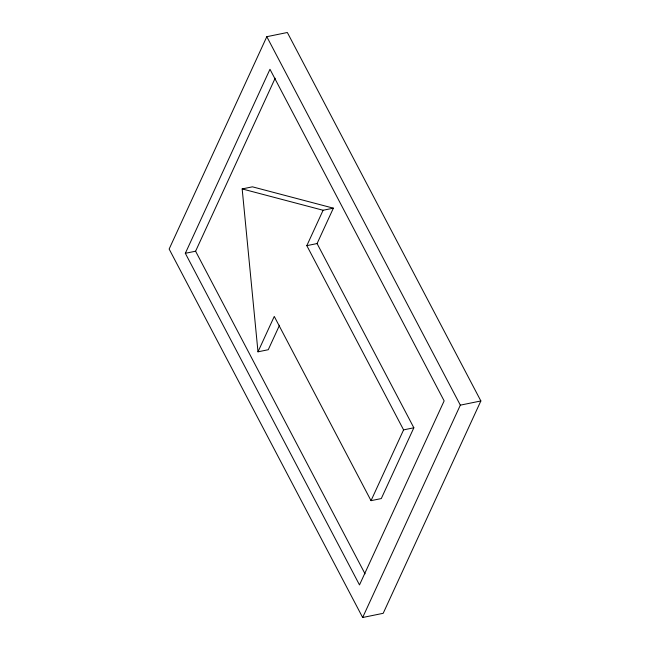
<?xml version="1.0" encoding="UTF-8"?>
<svg xmlns="http://www.w3.org/2000/svg" width="650" height="650" viewBox="0 0 650 650"><rect width="100%" height="100%" fill="white"/><g stroke="black" fill="none" stroke-linecap="round" stroke-linejoin="round"><path stroke-width="0.97" d="M266.809 36.692L169.138 249.039L362.659 617.5L383.191 613.308L480.862 400.961L287.341 32.5L266.809 36.692L460.33 405.153L362.659 617.5M185.331 253.305L269.977 69.274L444.145 400.887L359.499 584.919L185.331 253.305L195.593 251.209L275.161 78.219M257.993 351.821L274.267 316.428L371.028 500.663L381.29 498.566L413.847 427.781L317.086 243.555L333.369 208.162L252.428 186.826L242.166 188.923L257.993 351.821L268.255 349.724L279.524 325.227M371.028 500.663L403.585 429.878L306.824 245.651L323.099 210.259L333.369 208.162M306.824 245.651L317.086 243.555M460.33 405.153L480.862 400.961M403.585 429.878L413.847 427.781M242.166 188.923L323.099 210.259M195.593 251.209L365.04 573.836"/></g></svg>
